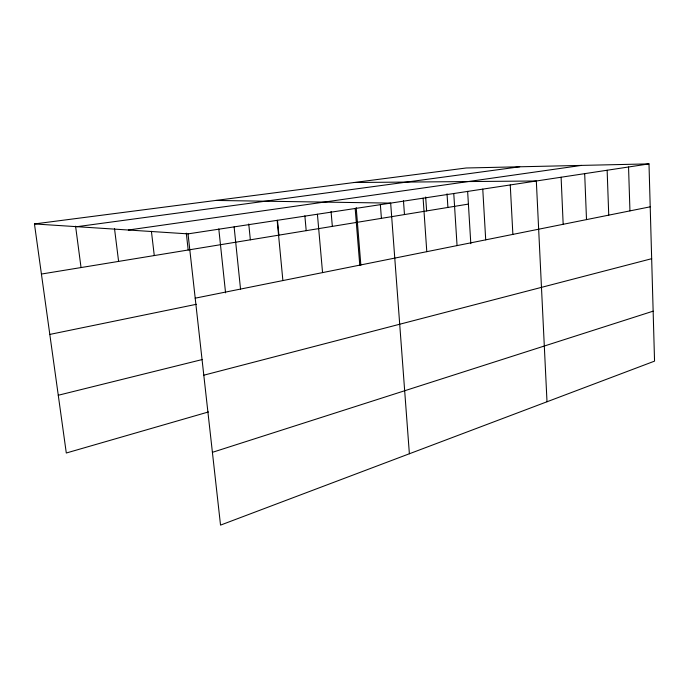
<?xml version="1.0" encoding="UTF-8"?>
<svg xmlns="http://www.w3.org/2000/svg" width="689" height="689" viewBox="0 0 689 689"><rect width="100%" height="100%" fill="white"/><g stroke="black" fill="none" stroke-linecap="round" stroke-linejoin="round"><path stroke-width="1.03" d="M212.41 452.329L653.146 311.161M208.44 411.953L66.299 453.009L34.45 223.942L466.212 167.987L648.995 163.887L654.55 361.131L220.532 525.113L188.028 233.872L34.45 223.942M203.798 375.195L651.665 258.702M58.272 395.253L202.514 359.477M49.815 334.423L196.365 304.297M195.202 298.173L650.201 206.821M41.418 274.05L468.408 204.09M188.028 233.872L648.995 163.887M128.387 230.014L581.464 165.403M76.91 226.69L519.73 166.781M354.172 182.507L536.326 180.992L547.006 401.765M215.778 200.447L390.663 203.109L409.378 453.767M75.583 226.173L81.035 267.556M114.512 228.619L118.603 261.407M151.408 231.289L154.276 255.559M186.297 233.14L188.183 250.004M218.792 228.903L225.57 292.859M234.114 226.87L240.53 289.07M248.755 223.977L250.348 239.815M277.486 220.316L278.899 235.138M277.15 220.342L282.886 280.561M304.857 215.786L306.2 230.669M317.414 214.227L322.555 272.603M331.064 211.428L332.339 226.38M356.204 207.622L360.864 265.196M355.179 208.491L359.77 265.127M380.362 204.65L381.413 218.344M403.47 200.766L404.469 214.563M423.106 198.182L426.792 251.674M425.664 197.011L426.62 210.937M447.032 193.781L447.91 207.449M453.767 193.523L457.057 245.594M467.633 191.344L470.811 243.691M482.765 189.122L485.711 239.841M510.248 184.945L512.874 234.389M561.104 177.228L563.171 224.287M584.685 173.645L586.503 219.61M607.138 170.243L608.74 215.14M628.549 166.988L629.944 210.886"/></g></svg>
